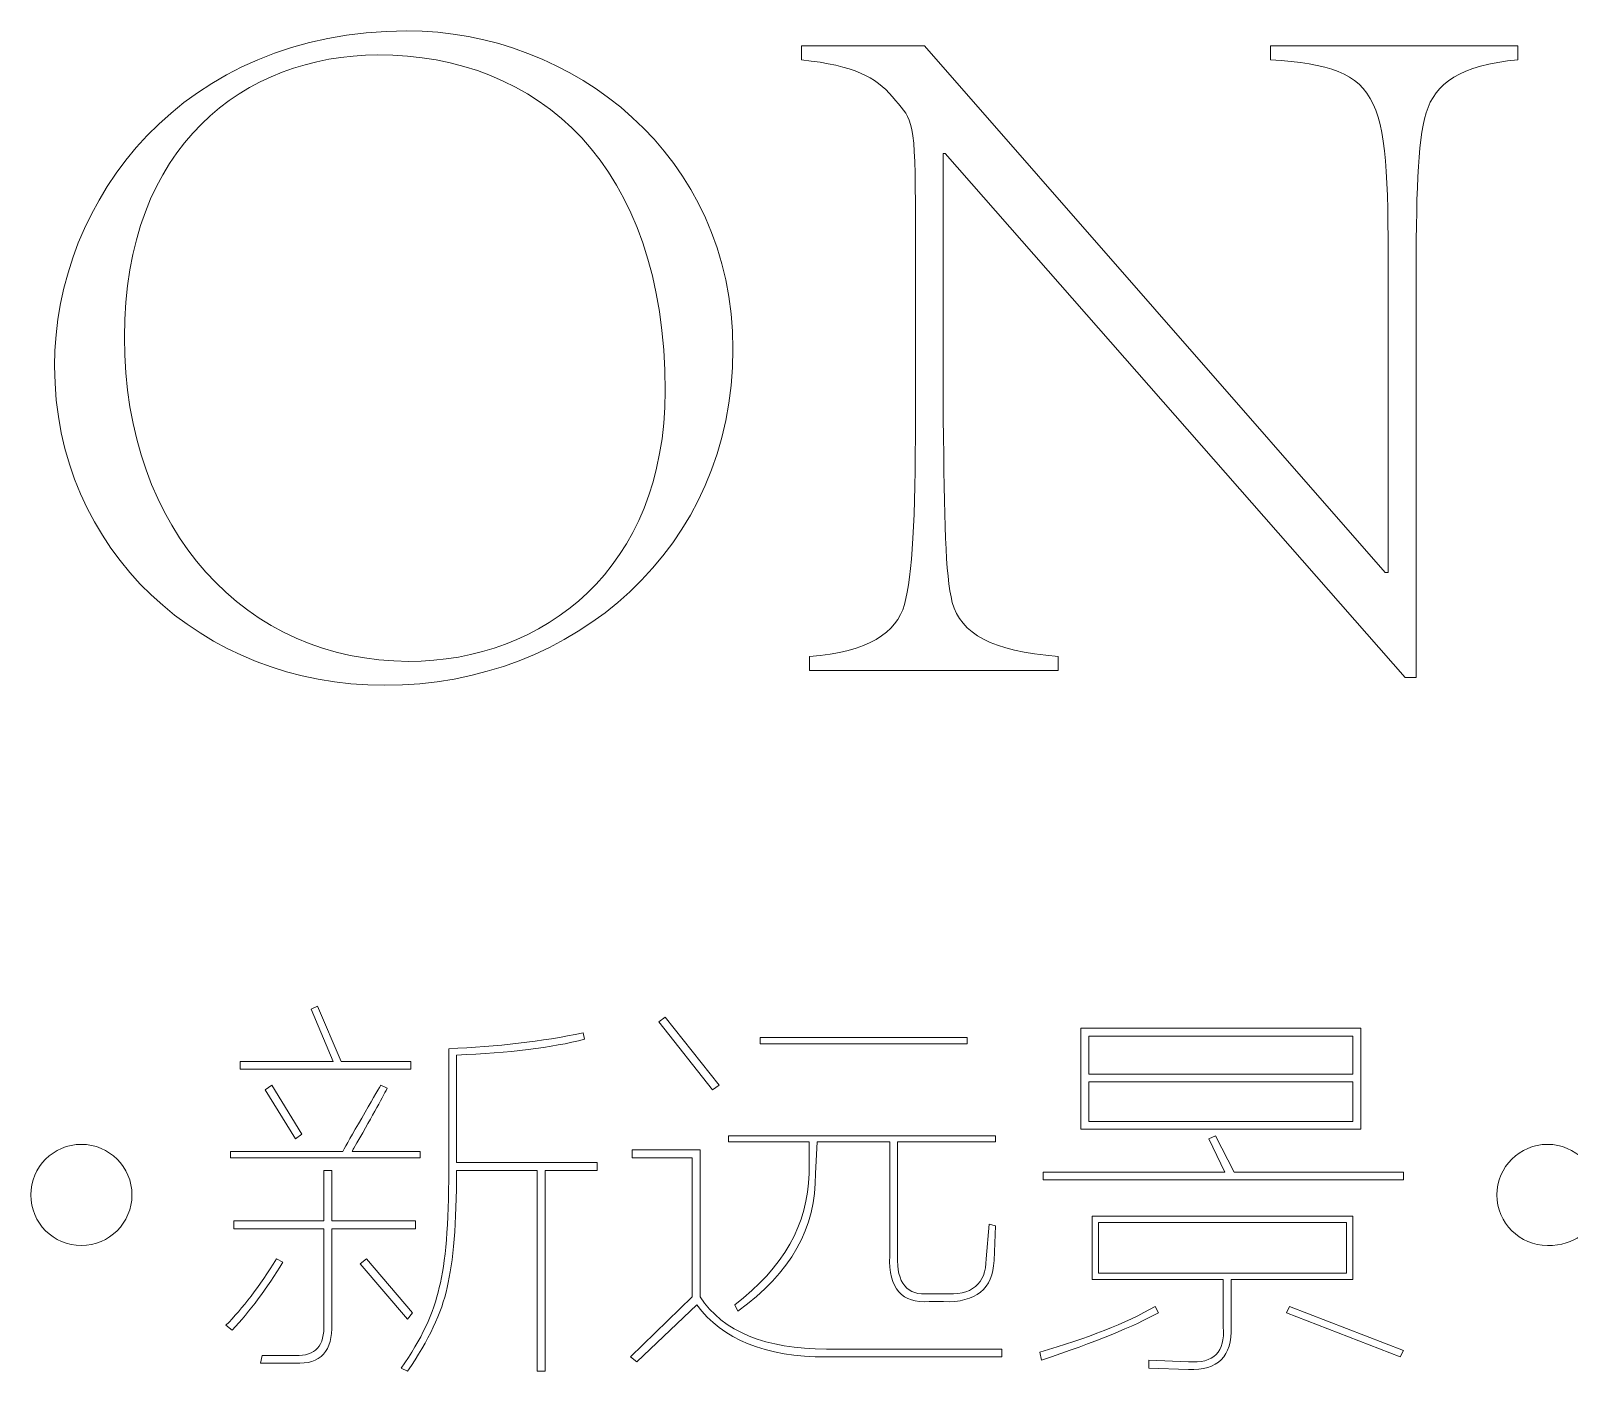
# Model space of a CAD drawing. Header units: inches. Extents: x -3272461 to -2504170, y 403793 to 1071042.
# Drawn here: x -2705451 to -2704905, y 944413 to 944888 of the extents above; entities that cross this region are included whole.
import ezdxf

# ---------------------------------------------------------------- set-up
doc = ezdxf.new("R2010")
doc.units = ezdxf.units.IN
doc.header["$LTSCALE"] = 1000
doc.header["$MEASUREMENT"] = 0
doc.layers.get('0').update_dxf_attribs({"lineweight": 18})

msp = doc.modelspace()

# ---------------------------------------------------------------- linework, layer by layer
for p, q in [((-2705177.76, 944882.88), (-2705177.76, 944877.92)), ((-2705011.41, 944882.88), (-2705011.41, 944877.92)), ((-2704923.65, 944882.88), (-2704923.65, 944877.92)), ((-2705127.51, 944844.66), (-2705127.51, 944750.51)), ((-2705137.41, 944827.31), (-2705137.41, 944750.51)), ((-2704969.66, 944796.88), (-2704969.66, 944696.01)), ((-2704959.75, 944796.88), (-2704959.75, 944658.83)), ((-2705174.93, 944666.27), (-2705174.93, 944661.31)), ((-2705086.81, 944666.27), (-2705086.81, 944661.31))]:
    msp.add_line(p, q)
at = {"lineweight": 9}
for p, q in [((-2705351.77, 944541.11), (-2705349.51, 944542.22)), ((-2705343.91, 944522.6), (-2705351.77, 944541.11)), ((-2705349.51, 944542.22), (-2705341.11, 944522.6)), ((-2705228.38, 944536.62), (-2705226.14, 944538.29)), ((-2705209.33, 944512.52), (-2705228.38, 944536.62)), ((-2705226.14, 944538.29), (-2705207.07, 944514.19)), ((-2705078.66, 944534.38), (-2704979.4, 944534.38)), ((-2705078.66, 944498.5), (-2705078.66, 944534.38)), ((-2704979.4, 944534.38), (-2704979.4, 944498.5)), ((-2705192.5, 944531.02), (-2705119.05, 944531.02)), ((-2705192.5, 944528.78), (-2705192.5, 944531.02)), ((-2705119.05, 944528.78), (-2705192.5, 944528.78)), ((-2705119.05, 944531.02), (-2705119.05, 944528.78)), ((-2704982.21, 944531.57), (-2705075.87, 944531.57)), ((-2705075.87, 944531.57), (-2705075.87, 944518.12)), ((-2704982.21, 944518.12), (-2704982.21, 944531.57)), ((-2705376.99, 944519.79), (-2705376.99, 944522.6)), ((-2705376.99, 944522.6), (-2705343.91, 944522.6)), ((-2705341.11, 944522.6), (-2705316.44, 944522.6)), ((-2705316.44, 944522.6), (-2705316.44, 944519.79)), ((-2705302.97, 944527.09), (-2705302.97, 944483.91)), ((-2705300.18, 944524.85), (-2705300.18, 944486.72)), ((-2705316.44, 944519.79), (-2705376.99, 944519.79)), ((-2705075.87, 944518.12), (-2704982.21, 944518.12)), ((-2705368.03, 944512.52), (-2705365.77, 944514.19)), ((-2705357.37, 944495.12), (-2705368.03, 944512.52)), ((-2705365.77, 944514.19), (-2705355.13, 944496.81)), ((-2705207.07, 944514.19), (-2705209.33, 944512.52)), ((-2704982.21, 944515.31), (-2705075.87, 944515.31)), ((-2705075.87, 944515.31), (-2705075.87, 944501.29)), ((-2704982.21, 944501.29), (-2704982.21, 944515.31)), ((-2705075.87, 944501.29), (-2704982.21, 944501.29)), ((-2705355.13, 944496.81), (-2705357.37, 944495.12)), ((-2705203.71, 944496.24), (-2705203.71, 944494)), ((-2705108.96, 944496.24), (-2705108.96, 944494)), ((-2704979.4, 944498.5), (-2705078.66, 944498.5)), ((-2705033.25, 944495.12), (-2705030.99, 944496.24)), ((-2705030.99, 944496.24), (-2705024.28, 944483.34)), ((-2705380.36, 944490.64), (-2705380.36, 944488.4)), ((-2705313.06, 944490.64), (-2705313.06, 944488.4)), ((-2705237.92, 944491.19), (-2705237.92, 944488.4)), ((-2705213.81, 944491.19), (-2705213.81, 944439.04)), ((-2705175.12, 944494), (-2705175.12, 944482.79)), ((-2705146.53, 944494), (-2705146.53, 944453.63)), ((-2705143.72, 944494), (-2705143.72, 944453.63)), ((-2705027.64, 944483.34), (-2705033.25, 944495.12)), ((-2705250.26, 944486.72), (-2705250.26, 944483.91)), ((-2705216.62, 944488.4), (-2705216.62, 944439.04)), ((-2705347.27, 944483.91), (-2705347.27, 944465.98)), ((-2705344.46, 944483.91), (-2705344.46, 944465.98)), ((-2705271.57, 944483.91), (-2705271.57, 944412.68)), ((-2705268.78, 944483.91), (-2705268.78, 944412.68)), ((-2705092.13, 944480.55), (-2705092.13, 944483.34)), ((-2705092.13, 944483.34), (-2705027.64, 944483.34)), ((-2704964.26, 944480.55), (-2705092.13, 944480.55)), ((-2705024.28, 944483.34), (-2704964.26, 944483.34)), ((-2704964.26, 944483.34), (-2704964.26, 944480.55)), ((-2705379.24, 944465.98), (-2705379.24, 944463.15)), ((-2705347.27, 944463.15), (-2705347.27, 944429.53)), ((-2705344.46, 944463.15), (-2705344.46, 944429.53)), ((-2705314.75, 944465.98), (-2705314.75, 944463.15)), ((-2705074.75, 944467.65), (-2705074.75, 944445.22)), ((-2704984.45, 944465.41), (-2705072.49, 944465.41)), ((-2705072.49, 944465.41), (-2705072.49, 944447.46)), ((-2704984.45, 944447.46), (-2704984.45, 944465.41)), ((-2704982.21, 944467.65), (-2704982.21, 944445.22)), ((-2705334.37, 944450.82), (-2705332.13, 944452.51)), ((-2705332.13, 944452.51), (-2705315.87, 944433.44)), ((-2705317.56, 944431.2), (-2705334.37, 944450.82)), ((-2705072.49, 944447.46), (-2704984.45, 944447.46)), ((-2705028.2, 944445.22), (-2705028.2, 944428.39)), ((-2705025.4, 944445.22), (-2705025.4, 944428.39)), ((-2705005.76, 944433.44), (-2705004.64, 944435.69)), ((-2705004.64, 944435.69), (-2704964.26, 944419.98)), ((-2705315.87, 944433.44), (-2705317.56, 944431.2)), ((-2704965.4, 944417.74), (-2705005.76, 944433.44)), ((-2705106.7, 944420.54), (-2705106.7, 944417.74)), ((-2704964.26, 944419.98), (-2704965.4, 944417.74)), ((-2705054.56, 944416.61), (-2705054.56, 944413.82))]:
    msp.add_line(p, q, dxfattribs=at)
for points, knots in [([(-2705202.13, 944775.28), (-2705202.13, 944704.86), (-2705258.41, 944656.01), (-2705325.65, 944656.01), (-2705390.42, 944656.01), (-2705442.8, 944703.79), (-2705442.8, 944769.28), (-2705442.8, 944828.73), (-2705396.8, 944888.19), (-2705317.87, 944888.19), (-2705258.75, 944888.19), (-2705202.13, 944843.94), (-2705202.13, 944775.28)], [0, 0, 0, 0, 181.581079, 181.581079, 181.581079, 363.162157, 363.162157, 363.162157, 544.743236, 544.743236, 544.743236, 726.324314, 726.324314, 726.324314, 726.324314]), ([(-2705418.03, 944779.53), (-2705418.03, 944710.51), (-2705374.49, 944664.52), (-2705317.16, 944664.52), (-2705269.38, 944664.52), (-2705226.19, 944697.42), (-2705226.19, 944760.43), (-2705226.19, 944840.77), (-2705271.15, 944879.7), (-2705328.13, 944879.7)], [0, 0, 0, 0, 161.36916, 161.36916, 161.36916, 322.73832, 322.73832, 322.73832, 484.107479, 484.107479, 484.107479, 484.107479])]:
    msp.add_open_spline(points, degree=3, knots=knots)
for points in [[(-2705177.76, 944882.88), (-2705177.76, 944882.88), (-2705134.23, 944882.88), (-2705134.23, 944882.88)], [(-2705134.23, 944882.88), (-2705134.23, 944882.88), (-2704970.72, 944696.01), (-2704970.72, 944696.01)], [(-2705011.41, 944882.88), (-2705011.41, 944882.88), (-2704923.65, 944882.88), (-2704923.65, 944882.88)], [(-2705328.13, 944879.7), (-2705375.19, 944879.35), (-2705418.03, 944847.83), (-2705418.03, 944779.53)], [(-2705145.56, 944864.83), (-2705151.57, 944871.91), (-2705159, 944875.8), (-2705177.76, 944877.92)], [(-2704969.66, 944796.88), (-2704969.66, 944865.88), (-2704970, 944875.1), (-2705011.41, 944877.92)], [(-2704923.65, 944877.92), (-2704944.16, 944876.15), (-2704953.02, 944869.43), (-2704956.2, 944859.16)], [(-2705137.41, 944827.31), (-2705137.41, 944858.82), (-2705139.19, 944857.05), (-2705145.56, 944864.83)], [(-2704956.2, 944859.16), (-2704959.39, 944848.21), (-2704959.75, 944830.16), (-2704959.75, 944796.88)], [(-2704963.64, 944658.83), (-2704963.64, 944658.83), (-2705126.8, 944844.66), (-2705126.8, 944844.66)], [(-2705126.8, 944844.66), (-2705126.8, 944844.66), (-2705127.51, 944844.66), (-2705127.51, 944844.66)], [(-2705141.31, 944684.67), (-2705138.48, 944695.3), (-2705137.41, 944714.76), (-2705137.41, 944750.51)], [(-2705127.51, 944750.51), (-2705127.15, 944714.76), (-2705126.8, 944695.3), (-2705124.32, 944685.39)], [(-2704970.72, 944696.01), (-2704970.72, 944696.01), (-2704969.66, 944696.01), (-2704969.66, 944696.01)], [(-2705174.93, 944666.27), (-2705154.05, 944667.69), (-2705144.13, 944674.78), (-2705141.31, 944684.67)], [(-2705124.32, 944685.39), (-2705121.14, 944674.4), (-2705110.52, 944668.05), (-2705086.81, 944666.27)], [(-2705086.81, 944661.31), (-2705086.81, 944661.31), (-2705174.93, 944661.31), (-2705174.93, 944661.31)], [(-2704959.75, 944658.83), (-2704959.75, 944658.83), (-2704963.64, 944658.83), (-2704963.64, 944658.83)]]:
    msp.add_open_spline(points, degree=3)
for points in [[(-2705302.97, 944527.09), (-2705285.78, 944527.83), (-2705269.9, 944529.69), (-2705255.31, 944532.69)], [(-2705254.75, 944530.45), (-2705266.35, 944527.45), (-2705281.49, 944525.58), (-2705300.18, 944524.85)], [(-2705255.31, 944532.69), (-2705255.31, 944532.69), (-2705254.75, 944530.45), (-2705254.75, 944530.45)], [(-2705324.84, 944513.07), (-2705326.72, 944509.32), (-2705330.65, 944502.22), (-2705336.63, 944491.76)], [(-2705333.82, 944502.43), (-2705330.46, 944508.39), (-2705328.2, 944512.31), (-2705327.08, 944514.19)], [(-2705327.08, 944514.19), (-2705327.08, 944514.19), (-2705324.84, 944513.07), (-2705324.84, 944513.07)], [(-2705340.54, 944490.64), (-2705339.42, 944492.88), (-2705337.18, 944496.81), (-2705333.82, 944502.43)], [(-2705203.71, 944496.24), (-2705203.71, 944496.24), (-2705108.96, 944496.24), (-2705108.96, 944496.24)], [(-2705380.36, 944490.64), (-2705380.36, 944490.64), (-2705340.54, 944490.64), (-2705340.54, 944490.64)], [(-2705337.18, 944490.64), (-2705337.18, 944490.64), (-2705313.06, 944490.64), (-2705313.06, 944490.64)], [(-2705336.63, 944491.76), (-2705336.99, 944491.38), (-2705337.18, 944491), (-2705337.18, 944490.64)], [(-2705237.92, 944491.19), (-2705237.92, 944491.19), (-2705213.81, 944491.19), (-2705213.81, 944491.19)], [(-2705175.12, 944494), (-2705175.12, 944494), (-2705203.71, 944494), (-2705203.71, 944494)], [(-2705172.31, 944494), (-2705172.31, 944494), (-2705172.88, 944482.79), (-2705172.88, 944482.79)], [(-2705146.53, 944494), (-2705146.53, 944494), (-2705172.31, 944494), (-2705172.31, 944494)], [(-2705108.96, 944494), (-2705108.96, 944494), (-2705143.72, 944494), (-2705143.72, 944494)], [(-2705313.06, 944488.4), (-2705313.06, 944488.4), (-2705380.36, 944488.4), (-2705380.36, 944488.4)], [(-2705300.18, 944486.72), (-2705300.18, 944486.72), (-2705250.26, 944486.72), (-2705250.26, 944486.72)], [(-2705216.62, 944488.4), (-2705216.62, 944488.4), (-2705237.92, 944488.4), (-2705237.92, 944488.4)], [(-2705347.27, 944483.91), (-2705347.27, 944483.91), (-2705344.46, 944483.91), (-2705344.46, 944483.91)], [(-2705306.34, 944442.41), (-2705304.1, 944451.01), (-2705302.97, 944464.84), (-2705302.97, 944483.91)], [(-2705300.18, 944483.91), (-2705300.18, 944465.22), (-2705301.3, 944451.39), (-2705303.54, 944442.41)], [(-2705271.57, 944483.91), (-2705271.57, 944483.91), (-2705300.18, 944483.91), (-2705300.18, 944483.91)], [(-2705250.26, 944483.91), (-2705250.26, 944483.91), (-2705268.78, 944483.91), (-2705268.78, 944483.91)], [(-2705201.48, 944436.24), (-2705184.28, 944449.34), (-2705175.5, 944464.84), (-2705175.12, 944482.79)], [(-2705172.88, 944482.79), (-2705172.5, 944463.72), (-2705181.67, 944447.46), (-2705200.36, 944434.01)], [(-2705379.24, 944465.98), (-2705379.24, 944465.98), (-2705347.27, 944465.98), (-2705347.27, 944465.98)], [(-2705347.27, 944463.15), (-2705347.27, 944463.15), (-2705379.24, 944463.15), (-2705379.24, 944463.15)], [(-2705344.46, 944465.98), (-2705344.46, 944465.98), (-2705314.75, 944465.98), (-2705314.75, 944465.98)], [(-2705314.75, 944463.15), (-2705314.75, 944463.15), (-2705344.46, 944463.15), (-2705344.46, 944463.15)], [(-2705112.32, 944452.51), (-2705112.32, 944452.51), (-2705111.2, 944464.84), (-2705111.2, 944464.84)], [(-2705111.2, 944464.84), (-2705111.2, 944464.84), (-2705108.96, 944464.29), (-2705108.96, 944464.29)], [(-2705108.96, 944464.29), (-2705108.96, 944464.29), (-2705109.51, 944451.95), (-2705109.51, 944451.95)], [(-2705074.75, 944467.65), (-2705074.75, 944467.65), (-2704982.21, 944467.65), (-2704982.21, 944467.65)], [(-2705382.03, 944428.96), (-2705376.07, 944434.94), (-2705370.08, 944442.79), (-2705364.1, 944452.51)], [(-2705364.1, 944452.51), (-2705364.1, 944452.51), (-2705361.86, 944451.39), (-2705361.86, 944451.39)], [(-2705132.5, 944437.36), (-2705142.22, 944436.62), (-2705146.91, 944442.03), (-2705146.53, 944453.63)], [(-2705143.72, 944453.63), (-2705144.1, 944443.89), (-2705140.36, 944439.41), (-2705132.5, 944440.17)], [(-2705127.46, 944440.17), (-2705117.36, 944439.41), (-2705112.32, 944443.53), (-2705112.32, 944452.51)], [(-2705109.51, 944451.95), (-2705109.89, 944441.86), (-2705115.86, 944436.99), (-2705127.46, 944437.36)], [(-2705361.86, 944451.39), (-2705367.46, 944442.03), (-2705373.44, 944434.01), (-2705379.79, 944427.27)], [(-2705319.8, 944413.82), (-2705312.7, 944423.91), (-2705308.22, 944433.44), (-2705306.34, 944442.41)], [(-2705303.54, 944442.41), (-2705305.41, 944433.44), (-2705310.08, 944423.53), (-2705317.56, 944412.68)], [(-2705028.2, 944445.22), (-2705028.2, 944445.22), (-2705074.75, 944445.22), (-2705074.75, 944445.22)], [(-2704982.21, 944445.22), (-2704982.21, 944445.22), (-2705025.4, 944445.22), (-2705025.4, 944445.22)], [(-2705238.48, 944417.74), (-2705238.48, 944417.74), (-2705216.62, 944439.04), (-2705216.62, 944439.04)], [(-2705214.93, 944436.24), (-2705214.93, 944436.24), (-2705236.24, 944416.06), (-2705236.24, 944416.06)], [(-2705168.95, 944417.74), (-2705190.64, 944417.74), (-2705205.95, 944423.91), (-2705214.93, 944436.24)], [(-2705213.81, 944439.04), (-2705205.59, 944426.7), (-2705190.64, 944420.54), (-2705168.95, 944420.54)], [(-2705200.36, 944434.01), (-2705200.36, 944434.01), (-2705201.48, 944436.24), (-2705201.48, 944436.24)], [(-2705132.5, 944440.17), (-2705132.5, 944440.17), (-2705127.46, 944440.17), (-2705127.46, 944440.17)], [(-2705127.46, 944437.36), (-2705127.46, 944437.36), (-2705132.5, 944437.36), (-2705132.5, 944437.36)], [(-2705093.25, 944419.43), (-2705076.42, 944424.29), (-2705062.78, 944429.7), (-2705052.3, 944435.69)], [(-2705052.3, 944435.69), (-2705052.3, 944435.69), (-2705051.18, 944433.44), (-2705051.18, 944433.44)], [(-2705051.18, 944433.44), (-2705059.8, 944428.58), (-2705073.61, 944422.98), (-2705092.68, 944416.61)], [(-2705379.79, 944427.27), (-2705379.79, 944427.27), (-2705382.03, 944428.96), (-2705382.03, 944428.96)], [(-2705344.46, 944429.53), (-2705344.1, 944419.79), (-2705348.39, 944415.13), (-2705357.37, 944415.51)], [(-2705357.37, 944418.3), (-2705350.27, 944417.93), (-2705346.91, 944421.67), (-2705347.27, 944429.53)], [(-2705025.4, 944428.39), (-2705025.02, 944417.93), (-2705030.06, 944412.89), (-2705040.54, 944413.27)], [(-2705040.54, 944416.06), (-2705031.56, 944415.32), (-2705027.45, 944419.43), (-2705028.2, 944428.39)], [(-2705168.95, 944420.54), (-2705168.95, 944420.54), (-2705106.7, 944420.54), (-2705106.7, 944420.54)], [(-2705092.68, 944416.61), (-2705092.68, 944416.61), (-2705093.25, 944419.43), (-2705093.25, 944419.43)], [(-2705369.7, 944415.51), (-2705369.7, 944415.51), (-2705369.15, 944418.3), (-2705369.15, 944418.3)], [(-2705357.37, 944415.51), (-2705361.48, 944415.51), (-2705365.6, 944415.51), (-2705369.7, 944415.51)], [(-2705369.15, 944418.3), (-2705365.03, 944418.3), (-2705361.1, 944418.3), (-2705357.37, 944418.3)], [(-2705317.56, 944412.68), (-2705317.56, 944412.68), (-2705319.8, 944413.82), (-2705319.8, 944413.82)], [(-2705236.24, 944416.06), (-2705236.24, 944416.06), (-2705238.48, 944417.74), (-2705238.48, 944417.74)], [(-2705106.7, 944417.74), (-2705106.7, 944417.74), (-2705168.95, 944417.74), (-2705168.95, 944417.74)], [(-2705054.56, 944416.61), (-2705054.56, 944416.61), (-2705040.54, 944416.06), (-2705040.54, 944416.06)], [(-2705040.54, 944413.27), (-2705040.54, 944413.27), (-2705054.56, 944413.82), (-2705054.56, 944413.82)], [(-2705268.78, 944412.68), (-2705268.78, 944412.68), (-2705271.57, 944412.68), (-2705271.57, 944412.68)]]:
    msp.add_open_spline(points, degree=3, dxfattribs=at)
for points, knots in [([(-2705415.35, 944475.21), (-2705415.35, 944465.32), (-2705423.39, 944457.26), (-2705433.3, 944457.26), (-2705443.22, 944457.26), (-2705451.24, 944465.32), (-2705451.24, 944475.21), (-2705451.24, 944485.13), (-2705443.22, 944493.16), (-2705433.3, 944493.16), (-2705423.39, 944493.16), (-2705415.35, 944485.13), (-2705415.35, 944475.21)], [0, 0, 0, 0, 27.473448, 27.473448, 27.473448, 54.946897, 54.946897, 54.946897, 82.420345, 82.420345, 82.420345, 109.893794, 109.893794, 109.893794, 109.893794]), ([(-2704895.21, 944475.21), (-2704895.21, 944475.21), (-2704895.21, 944475.21), (-2704895.21, 944475.21), (-2704895.21, 944475.21), (-2704895.21, 944475.21), (-2704895.21, 944465.32), (-2704903.23, 944457.26), (-2704913.16, 944457.26), (-2704923.06, 944457.26), (-2704931.1, 944465.32), (-2704931.1, 944475.21), (-2704931.1, 944485.13), (-2704923.06, 944493.16), (-2704913.16, 944493.16), (-2704903.23, 944493.16), (-2704895.21, 944485.13), (-2704895.21, 944475.21)], [0, 0, 0, 0, 0.866475, 1.73295, 3.4659, 6.931801, 13.863602, 27.727203, 27.727203, 27.727203, 55.454406, 55.454406, 55.454406, 83.181609, 83.181609, 83.181609, 110.908812, 110.908812, 110.908812, 110.908812])]:
    msp.add_open_spline(points, degree=3, knots=knots, dxfattribs=at)

doc.saveas('drawing.dxf')
